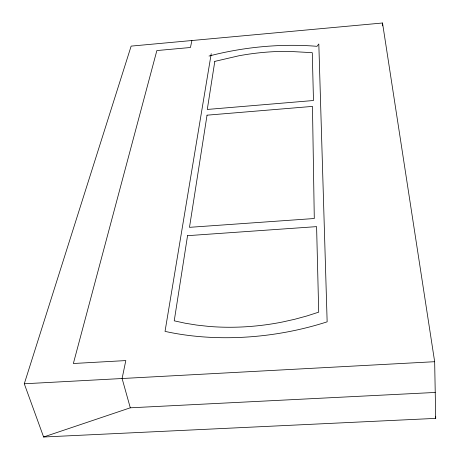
<?xml version="1.0" encoding="UTF-8"?>
<svg xmlns="http://www.w3.org/2000/svg" width="460" height="460" viewBox="0 0 460 460"><rect width="100%" height="100%" fill="white"/><g stroke="black" fill="none" stroke-linecap="round" stroke-linejoin="round"><path stroke-width="0.69" d="M211.232 53.699L165.036 331.378A197.627 116.029 -8.4 0 0 327.146 321.827L318.82 43.993L316.992 46.328A176.002 91.983 -7.9 0 0 209.024 56.039M191.895 40.526L190.457 47.501L156.86 50.56L73.364 363.503L125.81 360.577L122.101 378.517L130.301 407.807L435.235 392.449M24.288 383.778L131.146 46.109L382.519 23L434.66 361.704L435.712 418.381L43.614 437L24.288 383.778L434.66 361.704M43.614 437L130.301 407.807M435.407 416.248L435.712 418.381M382.519 23L382.657 25.863M187.548 235.675L174.231 320.827L185.242 323.225L196.667 325.076L208.432 326.376A163.875 97.715 -8.5 0 0 282.566 321.988L294.848 319.24L306.923 315.957L318.711 312.15L316.595 226.63L187.548 235.675M214.803 61.381L207.287 109.451L313.473 100.51L312.282 52.676L288.213 51.347A137.845 70.524 -7.8 0 0 238.97 55.764L214.803 61.381M207.04 115.178L189.491 227.332L314.289 218.517L312.466 106.404L207.04 115.178"/></g></svg>
